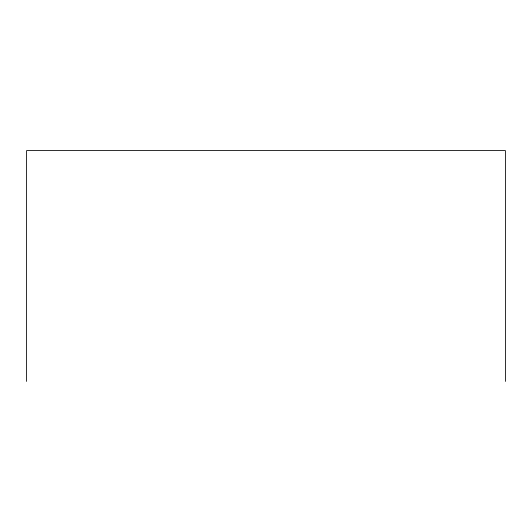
<?xml version="1.0" encoding="UTF-8"?>
<svg xmlns="http://www.w3.org/2000/svg" width="532" height="532" viewBox="0 0 532 532"><rect width="100%" height="100%" fill="white"/><g stroke="black" fill="none" stroke-linecap="round" stroke-linejoin="round"><path stroke-width="0.8" d="M505.4 381.417L505.4 150.583L26.6 150.583L26.6 381.417"/></g></svg>
